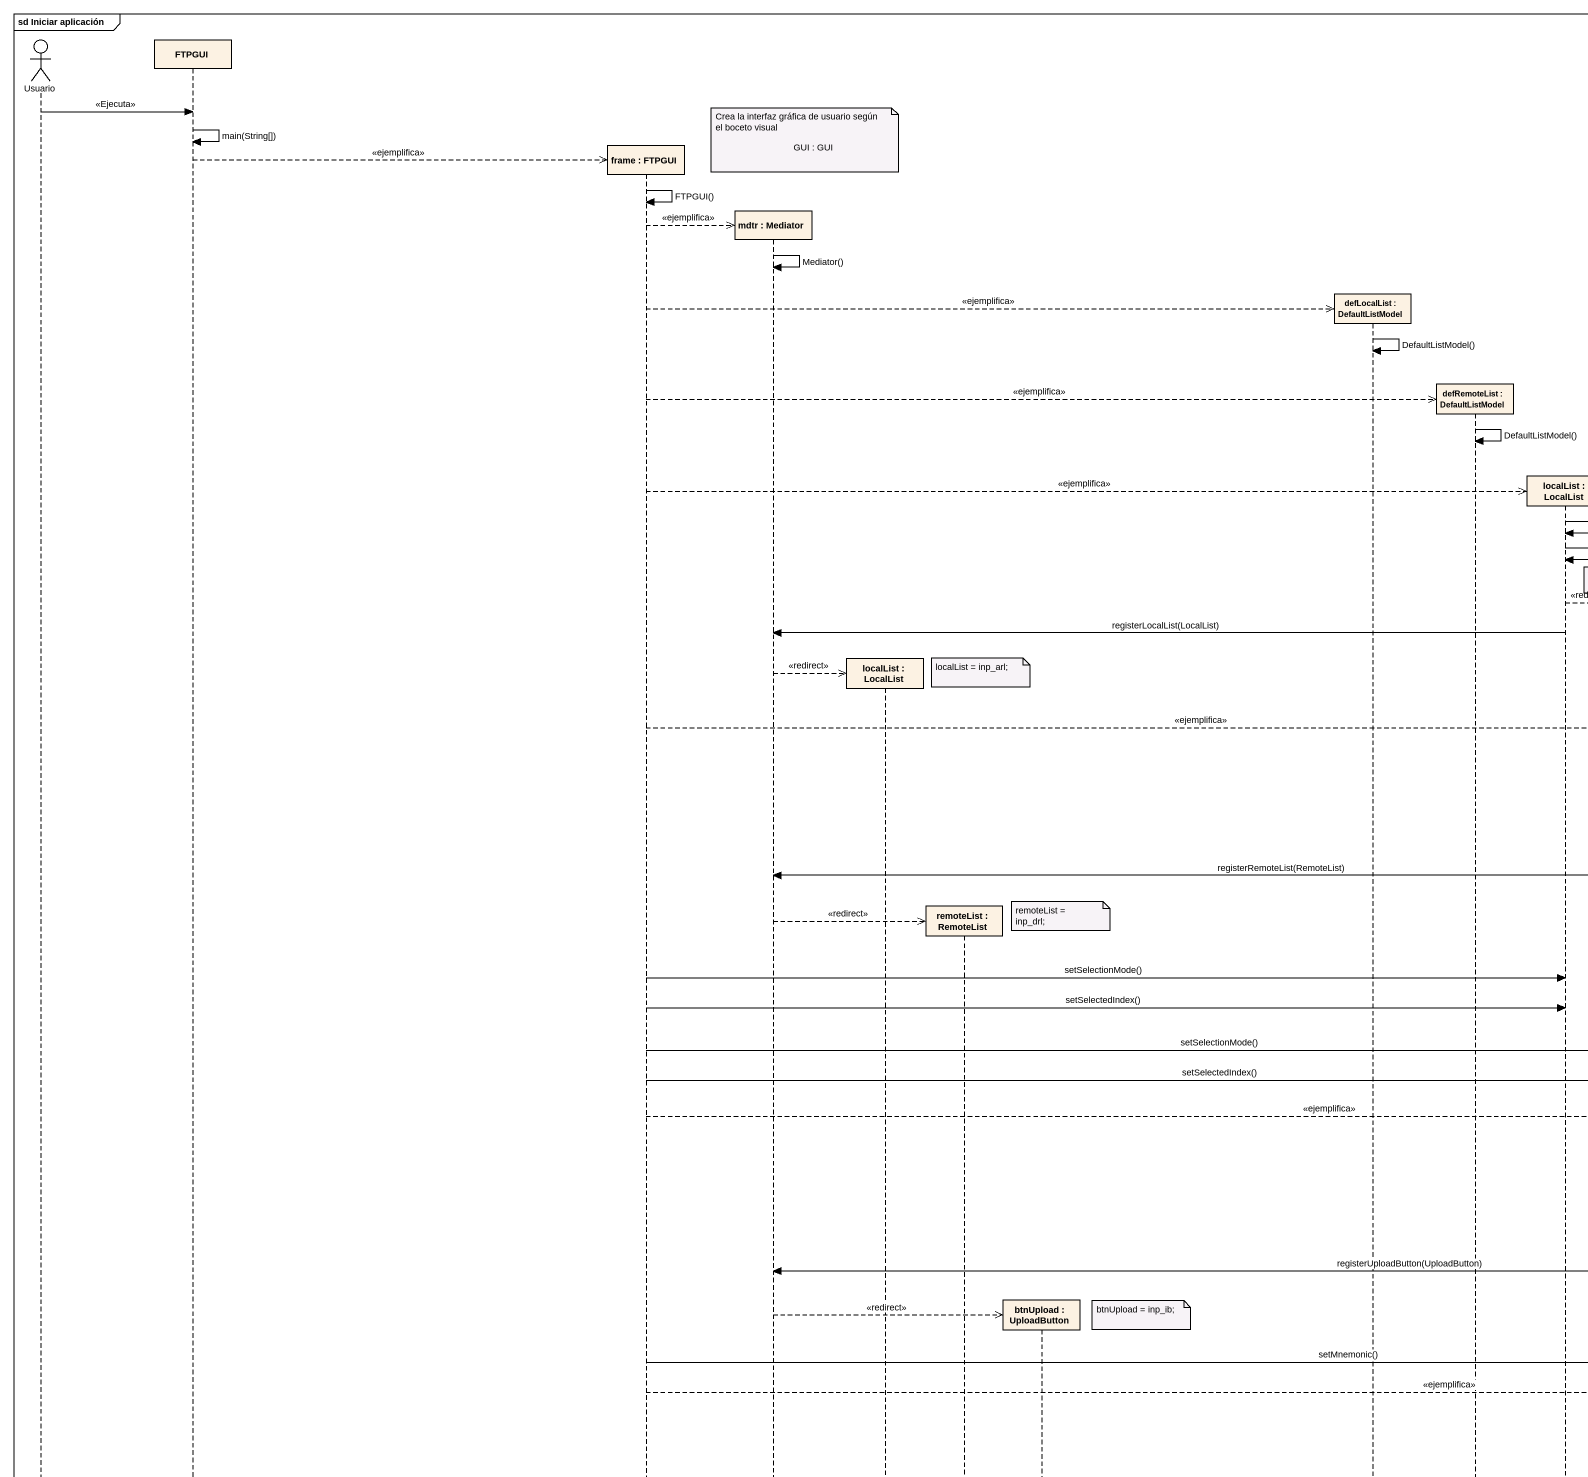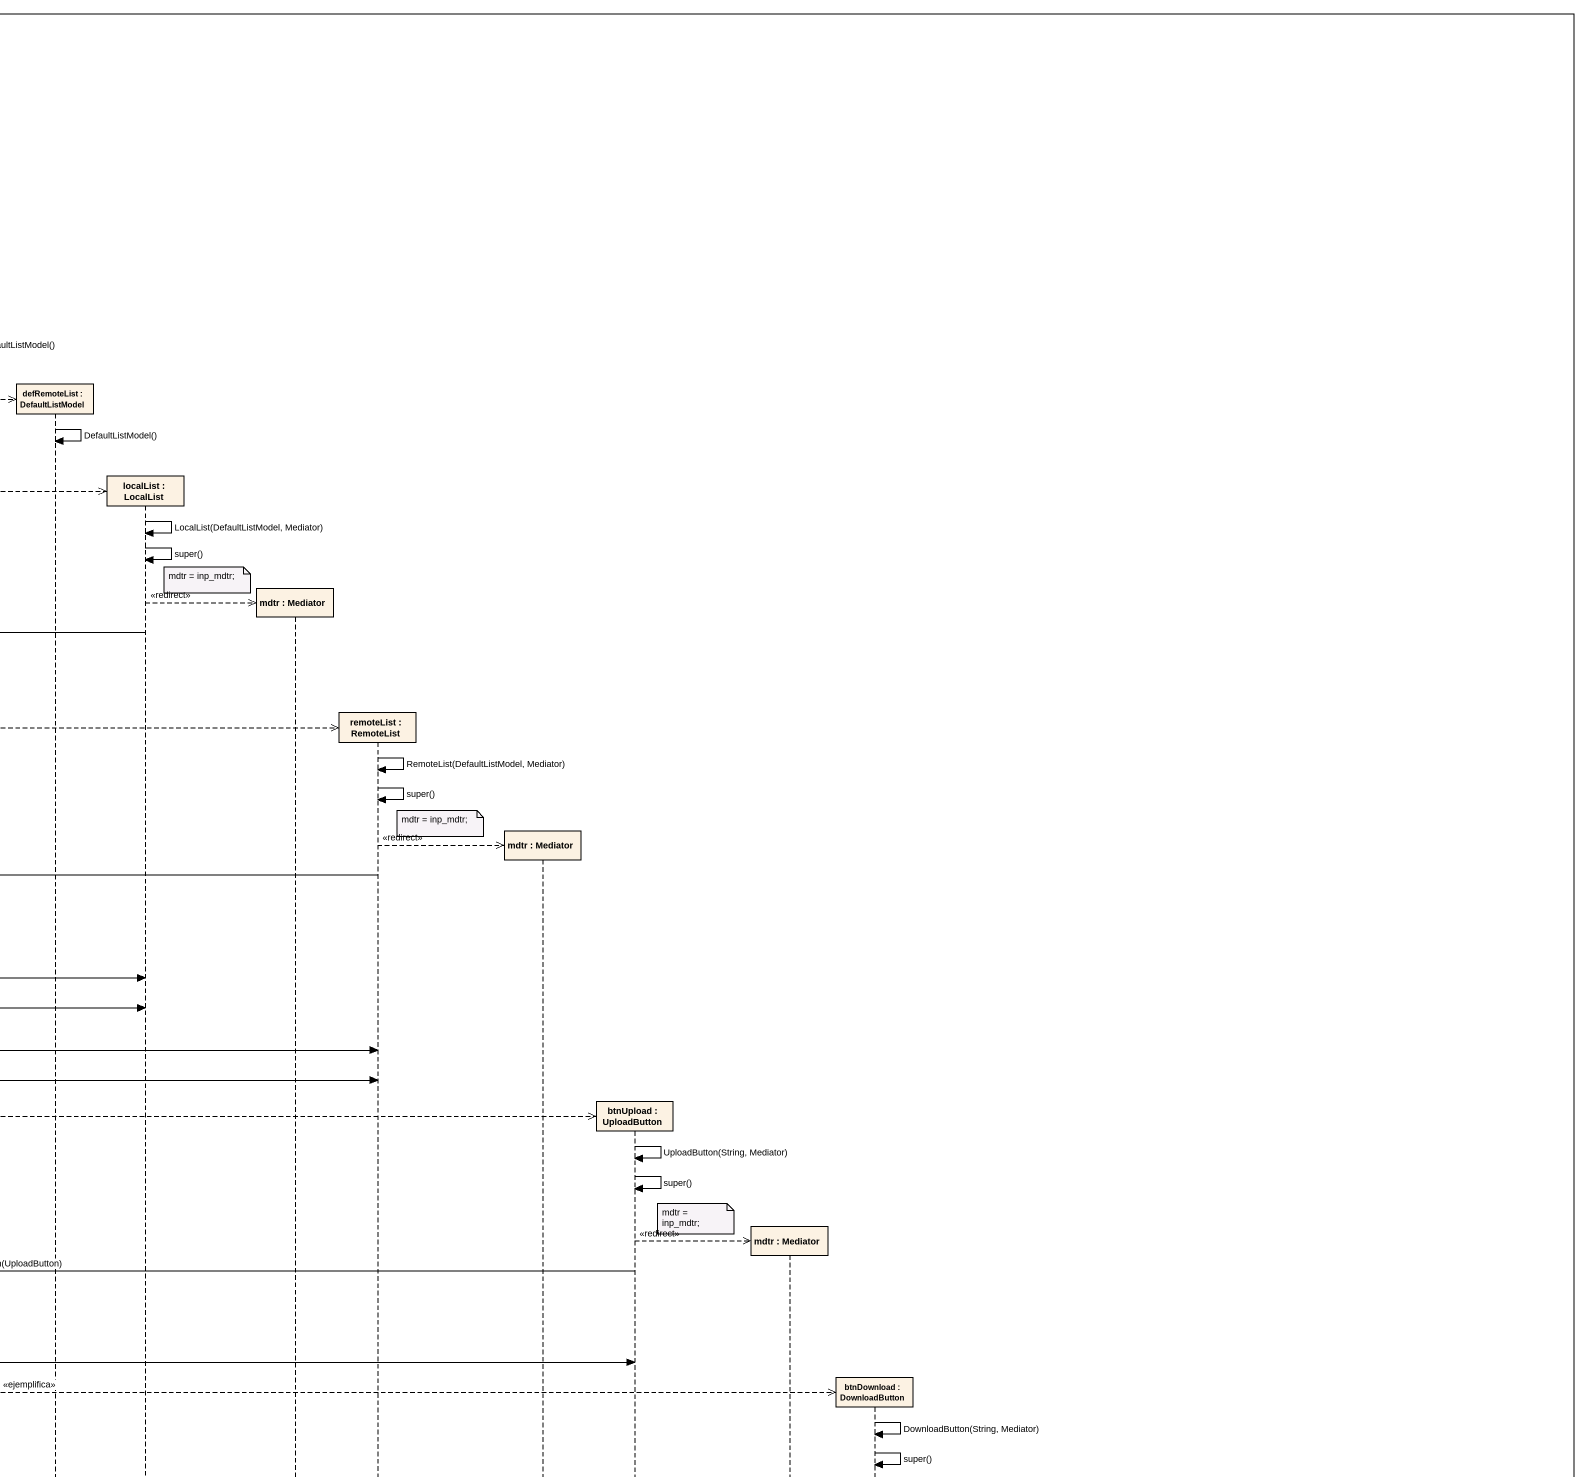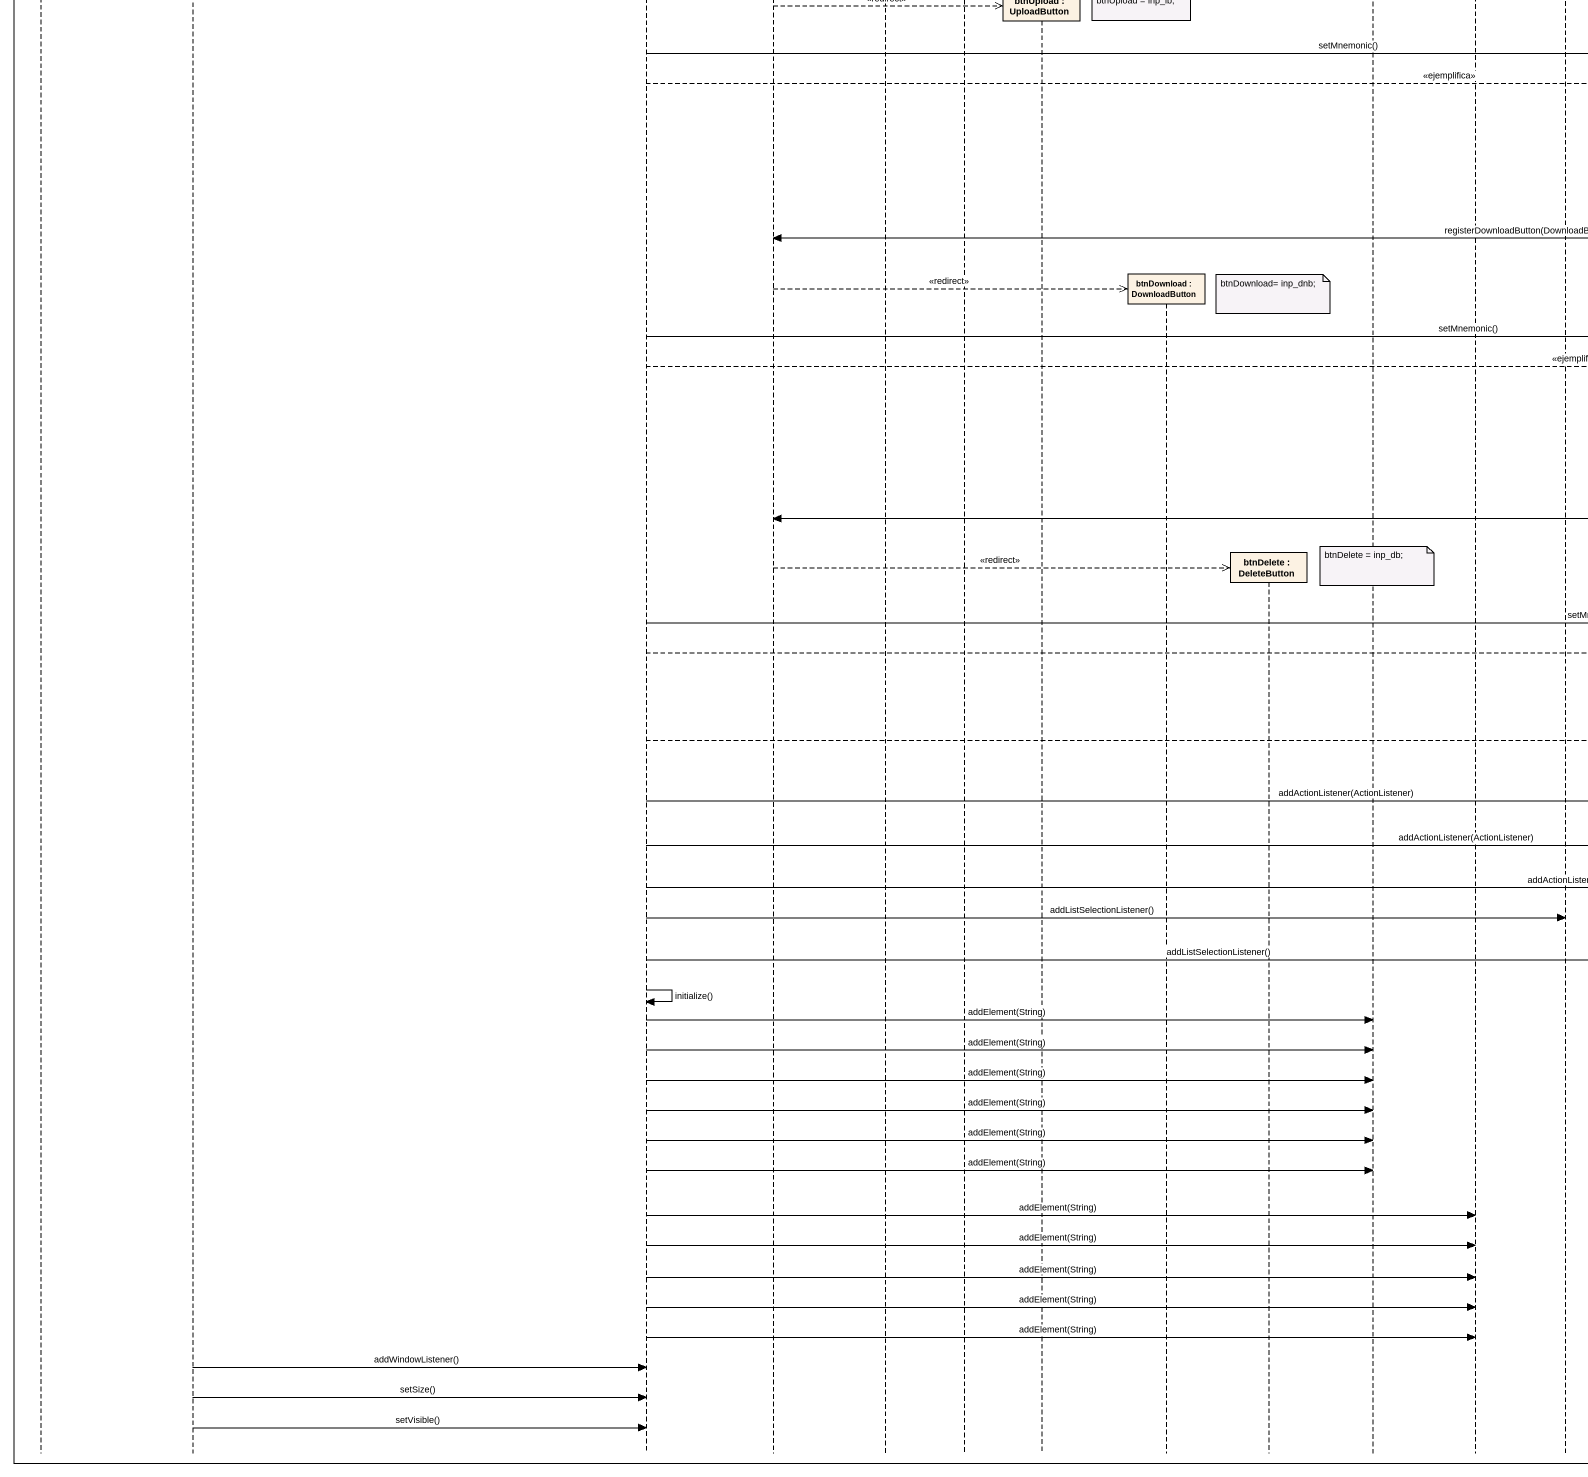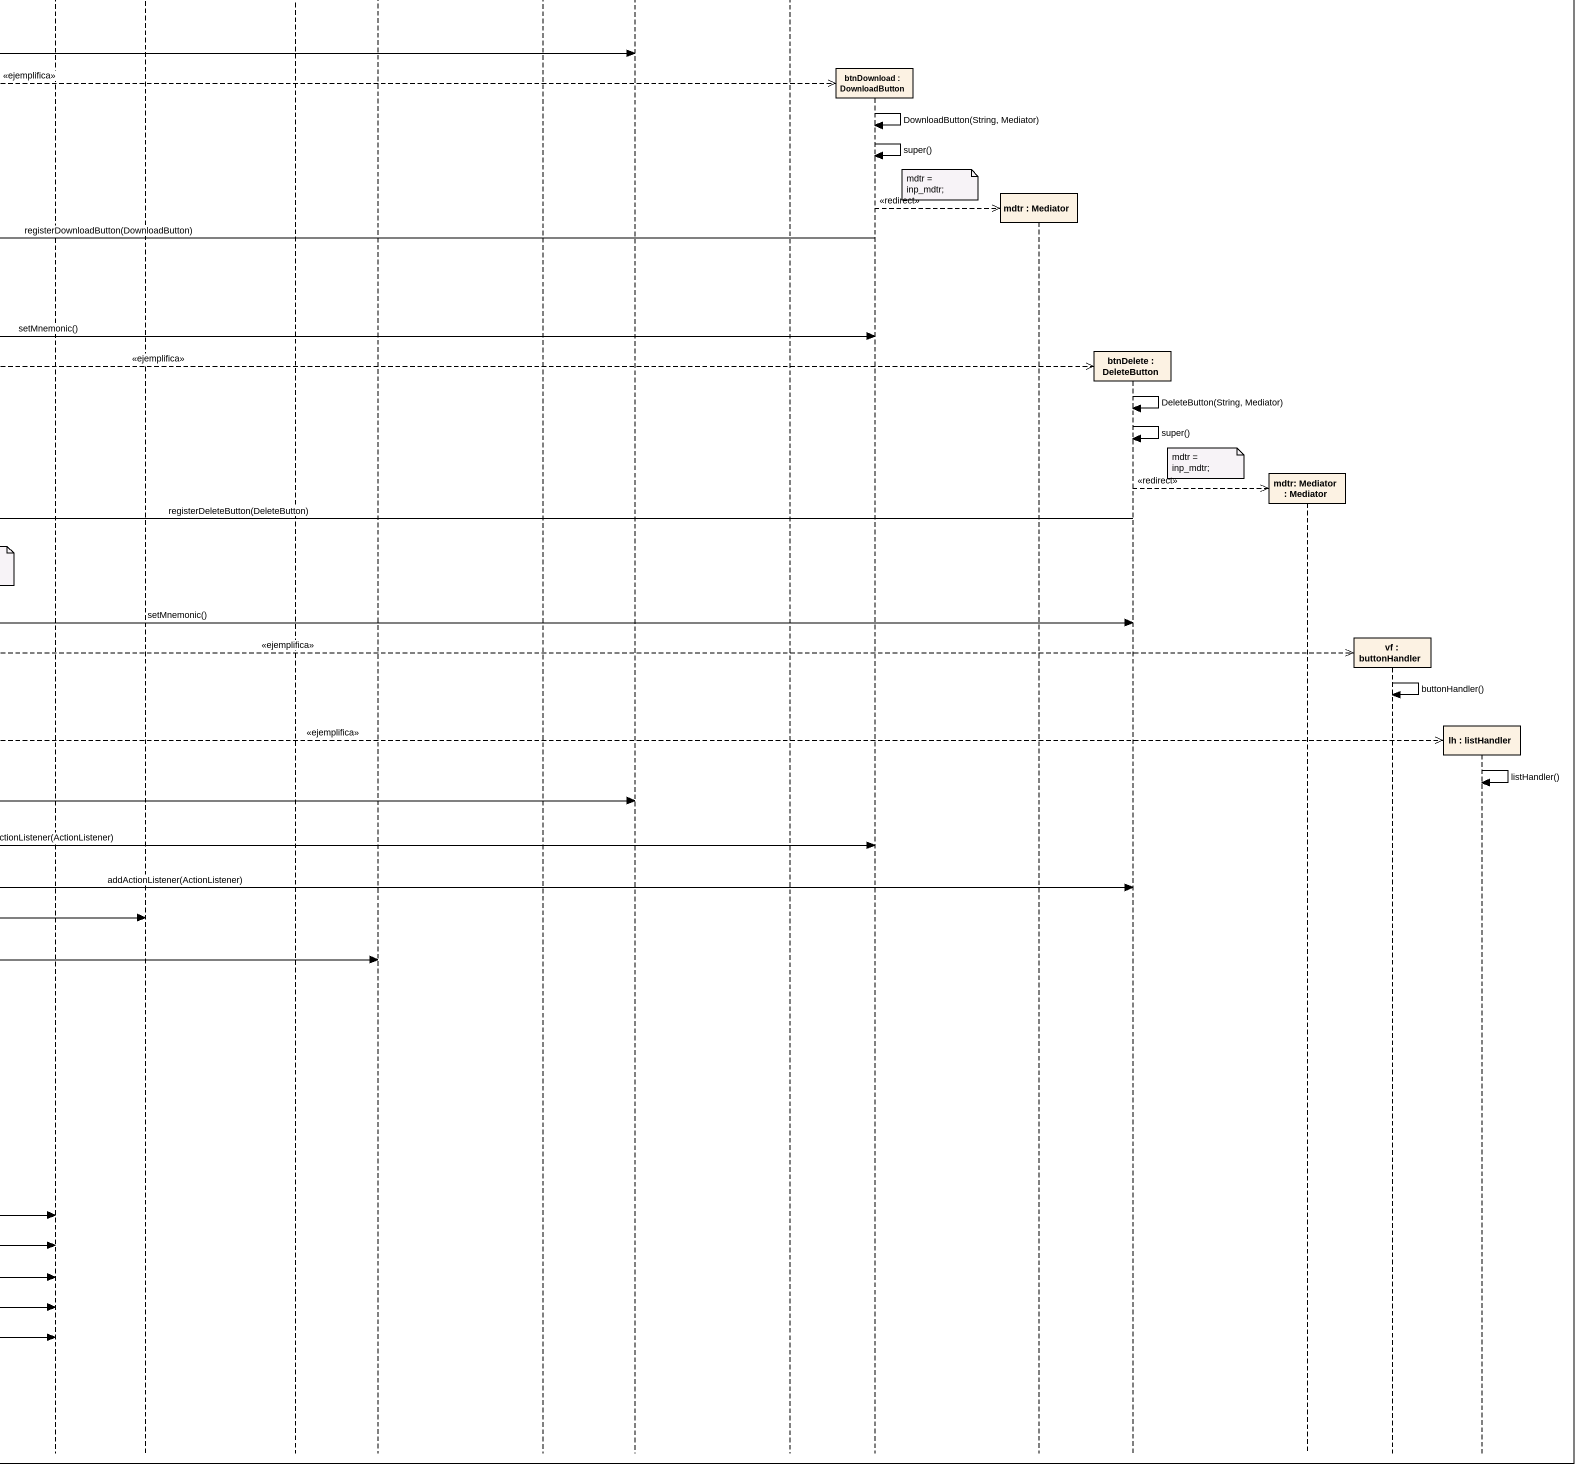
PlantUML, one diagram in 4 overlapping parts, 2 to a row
@startuml
mainframe sd Iniciar aplicación
hide footbox
actor Usuario
participant FTPGUI
participant "frame : FTPGUI" as frame_
participant "mdtr : Mediator" as mdtr
participant "localList : LocalList" as localList
participant "remoteList : RemoteList" as remoteList
participant "btnUpload : UploadButton" as btnUpload
participant "btnDownload : DownloadButton" as btnDownload
participant "btnDelete : DeleteButton" as btnDelete
participant "defLocalList : DefaultListModel" as defLocalList
participant "defRemoteList : DefaultListModel" as defRemoteList
participant "localList : LocalList" as localList_2
participant "mdtr : Mediator" as mdtr_2
participant "remoteList : RemoteList" as remoteList_2
participant "mdtr : Mediator" as mdtr_3
participant "btnUpload : UploadButton" as btnUpload_2
participant "mdtr : Mediator" as mdtr_4
participant "btnDownload : DownloadButton" as btnDownload_2
participant "mdtr : Mediator" as mdtr_5
participant "btnDelete : DeleteButton" as btnDelete_2
participant "mdtr: Mediator : Mediator" as mdtr_Mediator
participant "vf : buttonHandler" as vf
participant "lh : listHandler" as lh

Usuario -> FTPGUI : <<Ejecuta>>
FTPGUI -> FTPGUI : main(String[])
note over mdtr : Crea la interfaz gráfica de usuario según el boceto visual
note left of localList : GUI : GUI
FTPGUI -->> frame_ ** : <<ejemplifica>>
frame_ -> frame_ : FTPGUI()
frame_ -->> mdtr ** : <<ejemplifica>>
mdtr -> mdtr : Mediator()
frame_ -->> defLocalList ** : <<ejemplifica>>
defLocalList -> defLocalList : DefaultListModel()
frame_ -->> defRemoteList ** : <<ejemplifica>>
defRemoteList -> defRemoteList : DefaultListModel()
frame_ -->> localList_2 ** : <<ejemplifica>>
localList_2 -> localList_2 : LocalList(DefaultListModel, Mediator)
localList_2 -> localList_2 : super()
note right of localList_2 : mdtr = inp_mdtr;
localList_2 -->> mdtr_2 ** : <<redirect>>
localList_2 -> mdtr : registerLocalList(LocalList)
note over remoteList : localList = inp_arl;
mdtr -->> localList ** : <<redirect>>
frame_ -->> remoteList_2 ** : <<ejemplifica>>
remoteList_2 -> remoteList_2 : RemoteList(DefaultListModel, Mediator)
remoteList_2 -> remoteList_2 : super()
note right of remoteList_2 : mdtr = inp_mdtr;
remoteList_2 -->> mdtr_3 ** : <<redirect>>
remoteList_2 -> mdtr : registerRemoteList(RemoteList)
note over btnUpload : remoteList = inp_drl;
mdtr -->> remoteList ** : <<redirect>>
frame_ -> localList_2 : setSelectionMode()
frame_ -> localList_2 : setSelectedIndex()
frame_ -> remoteList_2 : setSelectionMode()
frame_ -> remoteList_2 : setSelectedIndex()
frame_ -->> btnUpload_2 ** : <<ejemplifica>>
btnUpload_2 -> btnUpload_2 : UploadButton(String, Mediator)
btnUpload_2 -> btnUpload_2 : super()
note right of btnUpload_2 : mdtr = inp_mdtr;
btnUpload_2 -->> mdtr_4 ** : <<redirect>>
btnUpload_2 -> mdtr : registerUploadButton(UploadButton)
note over btnDownload : btnUpload = inp_ib;
mdtr -->> btnUpload ** : <<redirect>>
frame_ -> btnUpload_2 : setMnemonic()
frame_ -->> btnDownload_2 ** : <<ejemplifica>>
btnDownload_2 -> btnDownload_2 : DownloadButton(String, Mediator)
btnDownload_2 -> btnDownload_2 : super()
note right of btnDownload_2 : mdtr = inp_mdtr;
btnDownload_2 -->> mdtr_5 ** : <<redirect>>
btnDownload_2 -> mdtr : registerDownloadButton(DownloadButton)
mdtr -->> btnDownload ** : <<redirect>>
note over btnDelete : btnDownload= inp_dnb;
frame_ -> btnDownload_2 : setMnemonic()
frame_ -->> btnDelete_2 ** : <<ejemplifica>>
btnDelete_2 -> btnDelete_2 : DeleteButton(String, Mediator)
btnDelete_2 -> btnDelete_2 : super()
note right of btnDelete_2 : mdtr = inp_mdtr;
btnDelete_2 -->> mdtr_Mediator ** : <<redirect>>
btnDelete_2 -> mdtr : registerDeleteButton(DeleteButton)
note over defLocalList : btnDelete = inp_db;
mdtr -->> btnDelete ** : <<redirect>>
frame_ -> btnDelete_2 : setMnemonic()
frame_ -->> vf ** : <<ejemplifica>>
vf -> vf : buttonHandler()
frame_ -->> lh ** : <<ejemplifica>>
lh -> lh : listHandler()
frame_ -> btnUpload_2 : addActionListener(ActionListener)
frame_ -> btnDownload_2 : addActionListener(ActionListener)
frame_ -> btnDelete_2 : addActionListener(ActionListener)
frame_ -> localList_2 : addListSelectionListener()
frame_ -> remoteList_2 : addListSelectionListener()
frame_ -> frame_ : initialize()
frame_ -> defLocalList : addElement(String)
frame_ -> defLocalList : addElement(String)
frame_ -> defLocalList : addElement(String)
frame_ -> defLocalList : addElement(String)
frame_ -> defLocalList : addElement(String)
frame_ -> defLocalList : addElement(String)
frame_ -> defRemoteList : addElement(String)
frame_ -> defRemoteList : addElement(String)
frame_ -> defRemoteList : addElement(String)
frame_ -> defRemoteList : addElement(String)
frame_ -> defRemoteList : addElement(String)
FTPGUI -> frame_ : addWindowListener()
FTPGUI -> frame_ : setSize()
FTPGUI -> frame_ : setVisible()
@enduml
